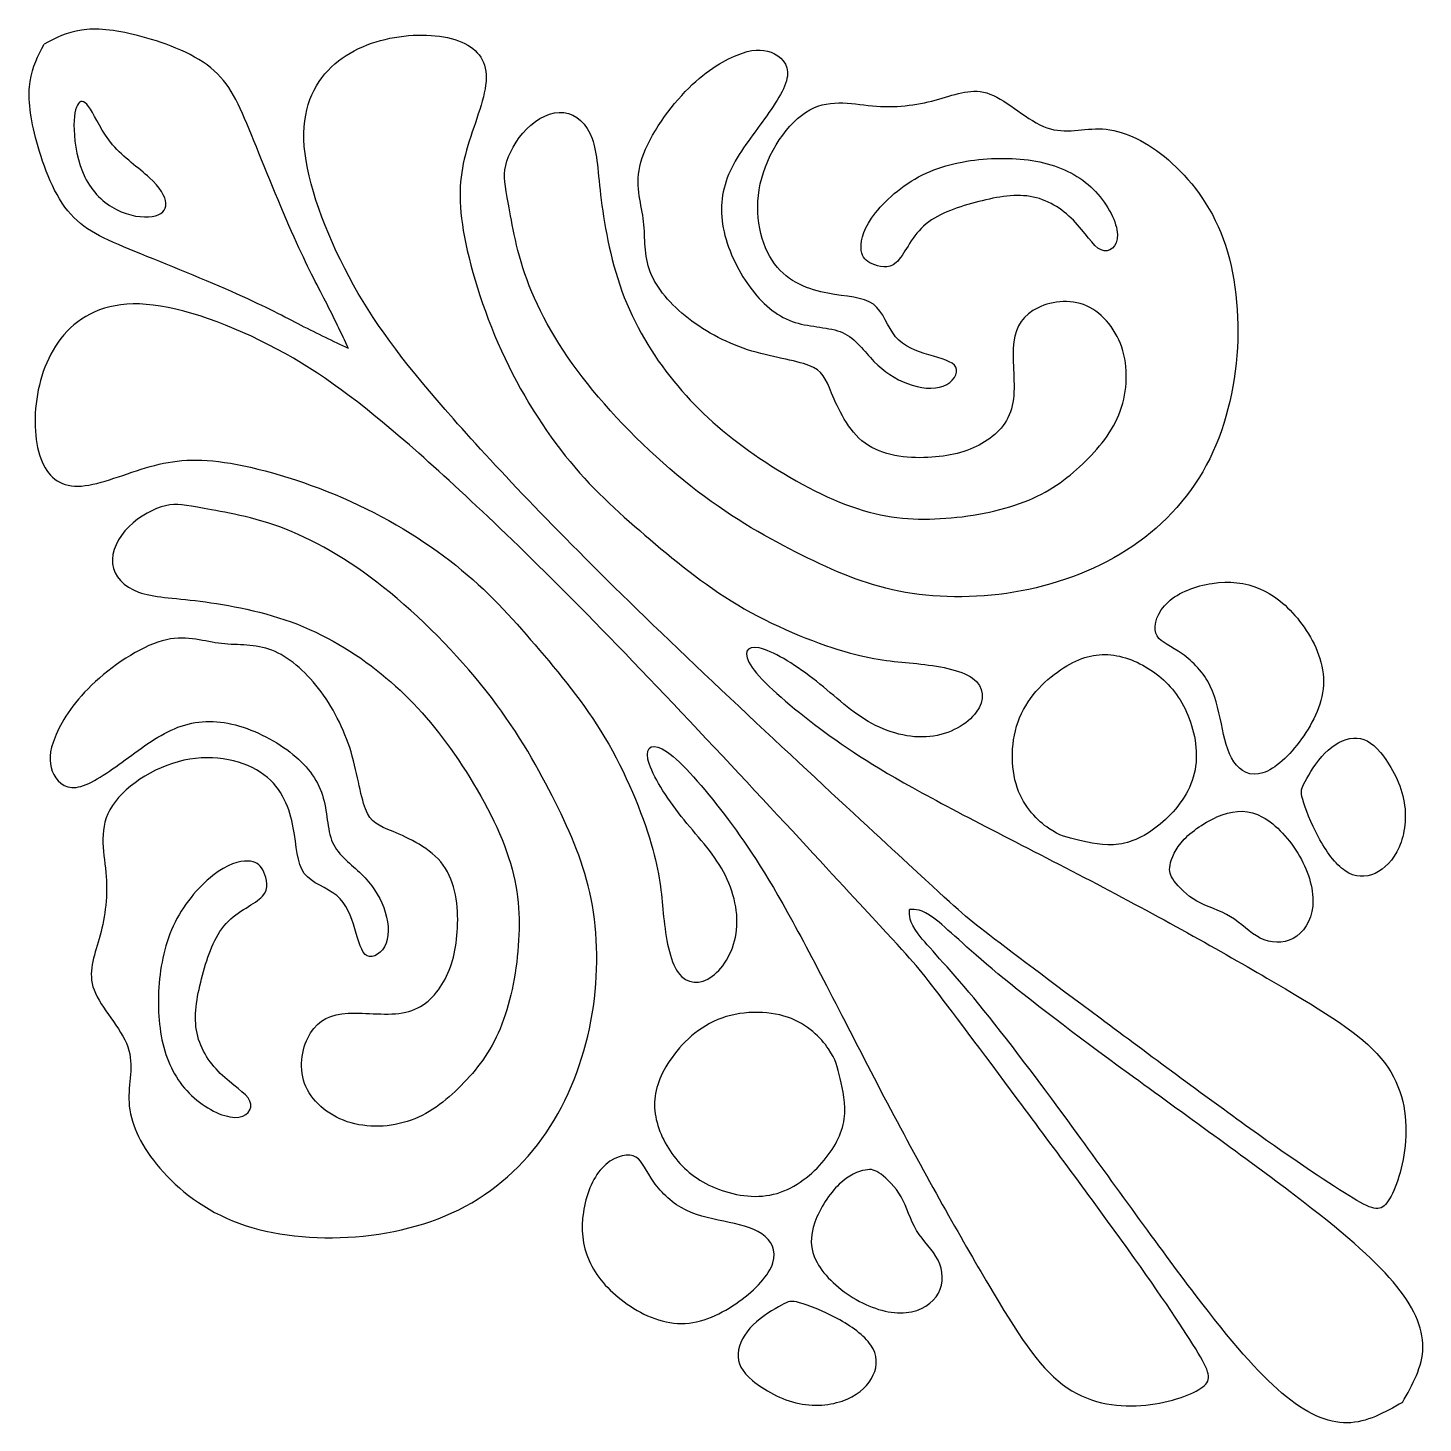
# Model space of a CAD drawing. Header units: millimetres. Extents: x 183 to 445, y 12 to 405.
# Drawn here: x 413.84 to 444.88, y 143.48 to 174.52 of the extents above; entities that cross this region are included whole.
import ezdxf

# ---------------------------------------------------------------- set-up
doc = ezdxf.new("R2010")
doc.units = ezdxf.units.MM
doc.layers.add('Default', color=7, linetype='Continuous')
doc.layers.add('DV1_Layer_1', color=7, linetype='Continuous')

# ---------------------------------------------------------------- blocks, each defined once
blk = doc.blocks.new('SE')
at = {"layer": 'DV1_Layer_1', "color": 7, "linetype": 'Continuous'}
for points, knots in [([(420.971, 167.389), (420.809, 167.732), (420.647, 168.074), (420.458, 168.444), (420.269, 168.813), (420.052, 169.209), (419.758, 169.87), (419.464, 170.53), (419.092, 171.455), (418.809, 172.146), (418.527, 172.837), (418.335, 173.293), (417.906, 173.638), (417.476, 173.984), (416.809, 174.218), (416.278, 174.353), (415.746, 174.488), (415.35, 174.524), (415.026, 174.476), (414.702, 174.428), (414.449, 174.296), (414.197, 174.164)], [0, 0, 0, 0, 0.125, 0.125, 0.125, 0.25, 0.25, 0.25, 0.375, 0.375, 0.375, 0.5, 0.5, 0.5, 0.625, 0.625, 0.625, 0.75, 0.75, 0.75, 1, 1, 1, 1]), ([(420.971, 167.389), (420.629, 167.552), (420.287, 167.714), (419.917, 167.903), (419.548, 168.092), (419.152, 168.308), (418.491, 168.603), (417.83, 168.897), (416.905, 169.269), (415.524, 169.834), (415.068, 170.026), (414.723, 170.455), (414.377, 170.885), (414.143, 171.552), (414.008, 172.083), (413.873, 172.614), (413.837, 173.011), (413.885, 173.335), (413.933, 173.659), (414.065, 173.912), (414.197, 174.164)], [0, 0, 0, 0, 0.125, 0.125, 0.125, 0.25, 0.25, 0.25, 0.375, 0.375, 0.5, 0.5, 0.5, 0.625, 0.625, 0.625, 0.75, 0.75, 0.75, 1, 1, 1, 1]), ([(435.125, 154.42), (435.659, 154.007), (436.608, 153.299), (438.784, 151.678), (440.01, 150.764), (441.025, 150.037), (442.041, 149.31), (442.847, 148.769), (443.321, 148.487), (443.796, 148.204), (443.94, 148.18), (444.103, 148.426), (444.265, 148.673), (444.445, 149.19), (444.487, 149.761), (444.529, 150.332), (444.433, 150.957), (444.019, 151.504), (443.604, 152.051), (442.871, 152.519), (440.755, 153.769), (439.373, 154.551), (437.894, 155.332), (436.416, 156.113), (434.841, 156.895), (433.723, 157.508), (432.605, 158.121), (431.944, 158.565), (431.337, 159.028), (430.73, 159.491), (430.177, 159.972), (429.949, 160.296), (429.721, 160.621), (429.817, 160.789), (430.105, 160.729), (430.394, 160.669), (430.875, 160.381), (431.301, 160.05), (431.728, 159.719), (432.101, 159.347), (432.533, 159.094), (432.966, 158.842), (433.459, 158.71), (433.904, 158.758), (434.348, 158.806), (434.745, 159.034), (434.937, 159.299), (435.13, 159.563), (435.118, 159.864), (434.853, 160.056), (434.589, 160.248), (434.072, 160.332), (433.615, 160.381), (433.158, 160.429), (432.762, 160.441), (432.112, 160.621), (431.463, 160.801), (430.562, 161.15), (429.775, 161.601), (428.988, 162.051), (428.314, 162.604), (427.683, 163.139), (427.052, 163.674), (426.463, 164.191), (425.898, 164.876), (425.333, 165.561), (424.792, 166.415), (424.372, 167.34), (423.951, 168.266), (423.65, 169.263), (423.524, 170.015), (423.398, 170.766), (423.446, 171.271), (423.596, 171.806), (423.747, 172.341), (423.999, 172.906), (424.029, 173.332), (424.059, 173.759), (423.867, 174.047), (423.488, 174.21), (423.11, 174.372), (422.545, 174.408), (421.992, 174.312), (421.439, 174.216), (420.898, 173.987), (420.129, 173.17), (419.9, 172.581), (420.002, 171.733), (420.105, 170.886), (420.537, 169.78), (421.631, 167.821), (422.292, 166.968), (423.302, 165.826), (424.312, 164.684), (425.67, 163.253), (427.57, 161.413), (429.47, 159.573), (431.912, 157.323), (433.192, 156.139), (434.473, 154.954), (434.591, 154.834), (435.125, 154.42)], [0, 0, 0, 0, 0.027778, 0.027778, 0.055556, 0.055556, 0.055556, 0.083333, 0.083333, 0.083333, 0.111111, 0.111111, 0.111111, 0.138889, 0.138889, 0.138889, 0.166667, 0.166667, 0.166667, 0.194444, 0.194444, 0.222222, 0.222222, 0.222222, 0.25, 0.25, 0.25, 0.277778, 0.277778, 0.277778, 0.305556, 0.305556, 0.305556, 0.333333, 0.333333, 0.333333, 0.361111, 0.361111, 0.361111, 0.388889, 0.388889, 0.388889, 0.416667, 0.416667, 0.416667, 0.444444, 0.444444, 0.444444, 0.472222, 0.472222, 0.472222, 0.5, 0.5, 0.5, 0.527778, 0.527778, 0.527778, 0.555556, 0.555556, 0.555556, 0.583333, 0.583333, 0.583333, 0.611111, 0.611111, 0.611111, 0.638889, 0.638889, 0.638889, 0.666667, 0.666667, 0.666667, 0.694444, 0.694444, 0.694444, 0.722222, 0.722222, 0.722222, 0.75, 0.75, 0.75, 0.777778, 0.777778, 0.777778, 0.805556, 0.805556, 0.833333, 0.833333, 0.833333, 0.861111, 0.861111, 0.888889, 0.888889, 0.888889, 0.916667, 0.916667, 0.916667, 0.944444, 0.944444, 0.944444, 1, 1, 1, 1]), ([(424.53, 170.605), (424.605, 170.182), (424.707, 169.515), (425.278, 168.056), (425.746, 167.263), (427.067, 165.654), (427.92, 164.837), (428.737, 164.212), (429.554, 163.588), (430.334, 163.155), (431.055, 162.795), (431.776, 162.435), (432.436, 162.147), (433.214, 161.993), (433.992, 161.84), (434.887, 161.822), (435.773, 161.969), (436.658, 162.117), (437.535, 162.429), (438.28, 162.903), (439.024, 163.378), (439.637, 164.014), (440.055, 164.792), (440.472, 165.57), (440.694, 166.489), (440.745, 167.404), (440.796, 168.32), (440.676, 169.233), (440.376, 169.972), (440.076, 170.711), (439.595, 171.275), (439.121, 171.66), (438.646, 172.044), (438.178, 172.248), (437.748, 172.275), (437.319, 172.302), (436.929, 172.152), (436.508, 172.302), (436.087, 172.452), (435.636, 172.902), (435.242, 173.052), (434.847, 173.202), (434.51, 173.052), (434.101, 172.938), (433.692, 172.824), (433.211, 172.745), (432.717, 172.781), (432.223, 172.817), (431.716, 172.968), (431.23, 172.698), (430.745, 172.429), (430.281, 171.738), (430.131, 171.053), (429.98, 170.368), (430.142, 169.69), (430.451, 169.272), (430.761, 168.855), (431.217, 168.699), (431.632, 168.621), (432.046, 168.543), (432.418, 168.543), (432.875, 168.206), (432.959, 167.87), (433.142, 167.651), (433.325, 167.431), (433.608, 167.329), (433.881, 167.248), (434.154, 167.167), (434.418, 167.107), (434.484, 166.975), (434.55, 166.843), (434.418, 166.639), (434.202, 166.555), (433.986, 166.471), (433.686, 166.507), (433.409, 166.609), (433.133, 166.711), (432.881, 166.879), (432.661, 167.104), (432.442, 167.329), (432.256, 167.612), (431.668, 167.876), (431.265, 167.858), (430.905, 167.972), (430.545, 168.086), (430.226, 168.332), (429.947, 168.696), (429.668, 169.059), (429.427, 169.54), (429.325, 169.99), (429.223, 170.44), (429.259, 170.861), (429.427, 171.263), (429.596, 171.666), (429.896, 172.05), (430.172, 172.428), (430.449, 172.807), (430.701, 173.179), (430.734, 173.452), (430.767, 173.725), (430.581, 173.9), (430.166, 174.062), (429.938, 174.05), (429.617, 173.921), (429.295, 173.792), (428.881, 173.545), (428.461, 173.107), (428.04, 172.668), (427.614, 172.038), (427.473, 171.536), (427.332, 171.035), (427.476, 170.663), (427.527, 170.287), (427.578, 169.912), (427.536, 169.534), (427.659, 169.164), (427.782, 168.795), (428.07, 168.435), (428.458, 168.119), (428.845, 167.804), (429.331, 167.533), (429.848, 167.365), (430.364, 167.197), (430.911, 167.131), (431.214, 167.014), (431.517, 166.897), (431.578, 166.729), (431.719, 166.396), (431.86, 166.062), (432.082, 165.564), (432.463, 165.285), (432.845, 165.005), (433.385, 164.945), (433.857, 164.966), (434.328, 164.987), (434.73, 165.089), (435.061, 165.276), (435.391, 165.462), (435.649, 165.732), (435.824, 166.507), (435.739, 167.011), (435.761, 167.398), (435.782, 167.786), (435.907, 168.056), (436.196, 168.236), (436.484, 168.417), (436.935, 168.507), (437.319, 168.369), (437.703, 168.23), (438.022, 167.864), (438.172, 167.42), (438.322, 166.975), (438.304, 166.453), (438.139, 165.999), (437.974, 165.546), (437.661, 165.161), (436.947, 164.483), (436.544, 164.188), (436.004, 163.978), (435.463, 163.768), (434.785, 163.642), (434.136, 163.606), (433.487, 163.57), (432.869, 163.624), (432.163, 163.873), (431.457, 164.122), (430.665, 164.567), (429.995, 165.032), (429.325, 165.498), (428.779, 165.984), (428.295, 166.558), (427.812, 167.131), (427.391, 167.792), (427.106, 168.528), (426.821, 169.263), (426.671, 170.074), (426.593, 170.693), (426.515, 171.311), (426.509, 171.738), (426.389, 172.062), (426.268, 172.386), (426.034, 172.608), (425.761, 172.641), (425.488, 172.675), (425.175, 172.518), (424.935, 172.278), (424.695, 172.038), (424.527, 171.714), (424.467, 171.461), (424.407, 171.209), (424.455, 171.029), (424.53, 170.605)], [0, 0, 0, 0, 0.014925, 0.014925, 0.029851, 0.029851, 0.044776, 0.044776, 0.044776, 0.059701, 0.059701, 0.059701, 0.074627, 0.074627, 0.074627, 0.089552, 0.089552, 0.089552, 0.104478, 0.104478, 0.104478, 0.119403, 0.119403, 0.119403, 0.134328, 0.134328, 0.134328, 0.149254, 0.149254, 0.149254, 0.164179, 0.164179, 0.164179, 0.179104, 0.179104, 0.179104, 0.19403, 0.19403, 0.19403, 0.208955, 0.208955, 0.208955, 0.223881, 0.223881, 0.223881, 0.238806, 0.238806, 0.238806, 0.253731, 0.253731, 0.253731, 0.268657, 0.268657, 0.268657, 0.283582, 0.283582, 0.283582, 0.298507, 0.298507, 0.298507, 0.313433, 0.313433, 0.328358, 0.328358, 0.328358, 0.343284, 0.343284, 0.343284, 0.358209, 0.358209, 0.358209, 0.373134, 0.373134, 0.373134, 0.38806, 0.38806, 0.38806, 0.402985, 0.402985, 0.402985, 0.41791, 0.41791, 0.432836, 0.432836, 0.432836, 0.447761, 0.447761, 0.447761, 0.462687, 0.462687, 0.462687, 0.477612, 0.477612, 0.477612, 0.492537, 0.492537, 0.492537, 0.507463, 0.507463, 0.507463, 0.522388, 0.522388, 0.537313, 0.537313, 0.537313, 0.552239, 0.552239, 0.552239, 0.567164, 0.567164, 0.567164, 0.58209, 0.58209, 0.58209, 0.597015, 0.597015, 0.597015, 0.61194, 0.61194, 0.61194, 0.626866, 0.626866, 0.626866, 0.641791, 0.641791, 0.641791, 0.656716, 0.656716, 0.656716, 0.671642, 0.671642, 0.671642, 0.686567, 0.686567, 0.686567, 0.701493, 0.701493, 0.701493, 0.716418, 0.716418, 0.731343, 0.731343, 0.731343, 0.746269, 0.746269, 0.746269, 0.761194, 0.761194, 0.761194, 0.776119, 0.776119, 0.776119, 0.791045, 0.791045, 0.791045, 0.80597, 0.80597, 0.820896, 0.820896, 0.820896, 0.835821, 0.835821, 0.835821, 0.850746, 0.850746, 0.850746, 0.865672, 0.865672, 0.865672, 0.880597, 0.880597, 0.880597, 0.895522, 0.895522, 0.895522, 0.910448, 0.910448, 0.910448, 0.925373, 0.925373, 0.925373, 0.940299, 0.940299, 0.940299, 0.955224, 0.955224, 0.955224, 0.970149, 0.970149, 0.970149, 1, 1, 1, 1]), ([(415.23, 172.717), (415.344, 172.536), (415.482, 172.206), (415.722, 171.924), (415.963, 171.642), (416.305, 171.407), (416.773, 170.975), (417.025, 170.578), (416.809, 170.362), (416.602, 170.329), (416.395, 170.296), (416.089, 170.338), (415.806, 170.482), (415.524, 170.626), (415.266, 170.873), (414.942, 171.533), (414.876, 171.948), (414.864, 172.254), (414.852, 172.56), (414.894, 172.759), (414.96, 172.843), (415.026, 172.927), (415.116, 172.897), (415.23, 172.717)], [0, 0, 0, 0, 0.1, 0.1, 0.1, 0.2, 0.2, 0.3, 0.4, 0.4, 0.4, 0.5, 0.5, 0.5, 0.6, 0.6, 0.7, 0.7, 0.7, 0.8, 0.8, 0.8, 1, 1, 1, 1]), ([(432.623, 169.275), (432.767, 169.209), (432.978, 169.145), (433.155, 169.305), (433.333, 169.466), (433.476, 169.851), (434.052, 170.38), (434.484, 170.524), (435.337, 170.753), (435.757, 170.837), (436.134, 170.775), (436.51, 170.713), (436.843, 170.505), (437.098, 170.243), (437.353, 169.982), (437.531, 169.668), (437.713, 169.586), (437.895, 169.504), (438.082, 169.654), (438.076, 169.924), (438.07, 170.194), (437.871, 170.584), (437.591, 170.882), (437.31, 171.18), (436.947, 171.385), (436.515, 171.502), (436.083, 171.618), (435.584, 171.645), (435.087, 171.603), (434.59, 171.56), (434.096, 171.448), (433.653, 171.208), (433.211, 170.969), (432.821, 170.602), (432.607, 170.293), (432.394, 169.984), (432.358, 169.732), (432.379, 169.571), (432.4, 169.41), (432.478, 169.341), (432.623, 169.275)], [0, 0, 0, 0, 0.066667, 0.066667, 0.066667, 0.133333, 0.133333, 0.2, 0.2, 0.266667, 0.266667, 0.266667, 0.333333, 0.333333, 0.333333, 0.4, 0.4, 0.4, 0.466667, 0.466667, 0.466667, 0.533333, 0.533333, 0.533333, 0.6, 0.6, 0.6, 0.666667, 0.666667, 0.666667, 0.733333, 0.733333, 0.733333, 0.8, 0.8, 0.8, 0.866667, 0.866667, 0.866667, 1, 1, 1, 1]), ([(433.941, 153.236), (434.354, 152.702), (435.062, 151.753), (435.872, 150.665), (436.683, 149.577), (437.596, 148.351), (438.324, 147.335), (439.051, 146.32), (439.592, 145.514), (439.874, 145.039), (440.157, 144.565), (440.181, 144.42), (439.934, 144.258), (439.688, 144.096), (439.171, 143.916), (438.6, 143.874), (438.029, 143.831), (437.404, 143.928), (436.857, 144.342), (436.31, 144.757), (435.841, 145.49), (435.216, 146.548), (434.592, 147.606), (433.81, 148.988), (433.029, 150.467), (432.247, 151.945), (431.466, 153.52), (430.853, 154.638), (430.24, 155.755), (429.795, 156.417), (429.333, 157.024), (428.87, 157.63), (428.389, 158.184), (428.065, 158.412), (427.74, 158.64), (427.572, 158.544), (427.632, 158.256), (427.692, 157.967), (427.98, 157.486), (428.311, 157.06), (428.641, 156.633), (429.014, 156.26), (429.267, 155.828), (429.519, 155.395), (429.651, 154.902), (429.603, 154.457), (429.555, 154.013), (429.327, 153.616), (429.062, 153.424), (428.798, 153.231), (428.497, 153.243), (428.305, 153.508), (428.113, 153.772), (428.029, 154.289), (427.98, 154.746), (427.932, 155.202), (427.92, 155.599), (427.74, 156.248), (427.56, 156.897), (427.211, 157.799), (426.76, 158.586), (426.31, 159.373), (425.757, 160.047), (425.222, 160.678), (424.687, 161.309), (424.17, 161.898), (423.485, 162.463), (422.8, 163.028), (421.946, 163.569), (421.021, 163.989), (420.095, 164.41), (419.097, 164.71), (418.346, 164.837), (417.595, 164.963), (417.09, 164.915), (416.555, 164.764), (416.02, 164.614), (415.455, 164.362), (415.029, 164.332), (414.602, 164.302), (414.313, 164.494), (414.151, 164.873), (413.989, 165.251), (413.953, 165.816), (414.049, 166.369), (414.145, 166.922), (414.374, 167.463), (415.191, 168.232), (415.78, 168.461), (416.627, 168.358), (417.475, 168.256), (418.581, 167.824), (419.56, 167.277), (420.54, 166.73), (421.393, 166.069), (422.535, 165.059), (423.677, 164.049), (425.108, 162.691), (426.948, 160.791), (428.788, 158.891), (431.037, 156.448), (432.222, 155.168), (433.407, 153.888), (433.527, 153.77), (433.941, 153.236)], [0, 0, 0, 0, 0.027778, 0.027778, 0.027778, 0.055556, 0.055556, 0.055556, 0.083333, 0.083333, 0.083333, 0.111111, 0.111111, 0.111111, 0.138889, 0.138889, 0.138889, 0.166667, 0.166667, 0.166667, 0.194444, 0.194444, 0.194444, 0.222222, 0.222222, 0.222222, 0.25, 0.25, 0.25, 0.277778, 0.277778, 0.277778, 0.305556, 0.305556, 0.305556, 0.333333, 0.333333, 0.333333, 0.361111, 0.361111, 0.361111, 0.388889, 0.388889, 0.388889, 0.416667, 0.416667, 0.416667, 0.444444, 0.444444, 0.444444, 0.472222, 0.472222, 0.472222, 0.5, 0.5, 0.5, 0.527778, 0.527778, 0.527778, 0.555556, 0.555556, 0.555556, 0.583333, 0.583333, 0.583333, 0.611111, 0.611111, 0.611111, 0.638889, 0.638889, 0.638889, 0.666667, 0.666667, 0.666667, 0.694444, 0.694444, 0.694444, 0.722222, 0.722222, 0.722222, 0.75, 0.75, 0.75, 0.777778, 0.777778, 0.777778, 0.805556, 0.805556, 0.833333, 0.833333, 0.833333, 0.861111, 0.861111, 0.861111, 0.888889, 0.888889, 0.888889, 0.916667, 0.916667, 0.916667, 0.944444, 0.944444, 0.944444, 1, 1, 1, 1]), ([(417.755, 163.831), (418.179, 163.756), (418.845, 163.654), (419.575, 163.369), (420.305, 163.083), (421.098, 162.615), (421.902, 161.954), (422.707, 161.294), (423.524, 160.441), (424.149, 159.624), (424.773, 158.807), (425.206, 158.027), (425.566, 157.306), (425.926, 156.585), (426.214, 155.924), (426.368, 155.147), (426.521, 154.369), (426.539, 153.474), (426.392, 152.588), (426.244, 151.702), (425.932, 150.826), (425.458, 150.081), (424.983, 149.336), (424.347, 148.724), (423.569, 148.306), (422.791, 147.889), (421.872, 147.667), (420.956, 147.616), (420.04, 147.565), (419.128, 147.685), (418.389, 147.985), (417.65, 148.285), (417.086, 148.766), (416.701, 149.24), (416.317, 149.715), (416.113, 150.183), (416.086, 150.612), (416.059, 151.042), (416.209, 151.432), (416.059, 151.853), (415.909, 152.274), (415.01, 153.176), (415.309, 153.851), (415.423, 154.26), (415.537, 154.669), (415.616, 155.149), (415.58, 155.644), (415.544, 156.137), (415.393, 156.645), (415.662, 157.13), (415.932, 157.616), (416.623, 158.08), (417.308, 158.23), (417.993, 158.381), (418.671, 158.219), (419.089, 157.909), (419.506, 157.6), (419.662, 157.144), (419.74, 156.729), (419.818, 156.315), (419.818, 155.943), (419.986, 155.714), (420.154, 155.486), (420.491, 155.402), (420.71, 155.219), (420.929, 155.036), (421.031, 154.753), (421.113, 154.48), (421.194, 154.207), (421.254, 153.943), (421.386, 153.877), (421.518, 153.811), (421.722, 153.943), (421.806, 154.159), (421.89, 154.375), (421.854, 154.675), (421.752, 154.952), (421.65, 155.228), (421.482, 155.48), (421.257, 155.699), (421.031, 155.919), (420.749, 156.105), (420.617, 156.399), (420.485, 156.693), (420.503, 157.096), (420.389, 157.456), (420.275, 157.816), (420.029, 158.135), (419.665, 158.414), (419.302, 158.693), (418.821, 158.933), (418.371, 159.036), (417.921, 159.138), (417.5, 159.102), (417.098, 158.933), (416.695, 158.765), (416.311, 158.465), (415.933, 158.189), (415.554, 157.912), (415.182, 157.66), (414.909, 157.627), (414.635, 157.594), (414.461, 157.78), (414.38, 157.987), (414.299, 158.195), (414.311, 158.423), (414.44, 158.744), (414.569, 159.066), (414.816, 159.48), (415.254, 159.9), (415.692, 160.321), (416.323, 160.747), (416.824, 160.888), (417.326, 161.029), (417.698, 160.885), (418.074, 160.834), (418.449, 160.783), (418.827, 160.825), (419.566, 160.579), (419.926, 160.291), (420.242, 159.903), (420.557, 159.516), (420.827, 159.029), (421.164, 157.996), (421.23, 157.45), (421.347, 157.147), (421.464, 156.843), (421.632, 156.783), (421.965, 156.642), (422.299, 156.501), (422.797, 156.279), (423.076, 155.898), (423.356, 155.516), (423.476, 154.435), (423.272, 153.63), (423.085, 153.3), (422.899, 152.97), (422.629, 152.712), (422.242, 152.624), (421.854, 152.537), (421.35, 152.621), (420.962, 152.6), (420.575, 152.579), (420.305, 152.453), (420.125, 152.165), (419.944, 151.877), (419.854, 151.426), (419.992, 151.042), (420.13, 150.657), (420.497, 150.339), (420.941, 150.189), (421.386, 150.039), (421.908, 150.057), (422.362, 150.222), (422.815, 150.387), (423.199, 150.7), (423.539, 151.057), (423.878, 151.414), (424.173, 151.817), (424.383, 152.357), (424.593, 152.898), (424.719, 153.576), (424.755, 154.225), (424.791, 154.873), (424.737, 155.492), (424.488, 156.198), (424.239, 156.903), (423.794, 157.696), (423.329, 158.366), (422.863, 159.036), (422.377, 159.582), (421.803, 160.066), (421.23, 160.549), (420.569, 160.969), (419.833, 161.255), (419.098, 161.54), (418.287, 161.69), (417.668, 161.768), (417.05, 161.846), (416.623, 161.852), (416.299, 161.972), (415.975, 162.092), (415.752, 162.327), (415.719, 162.6), (415.686, 162.873), (415.842, 163.185), (416.083, 163.426), (416.323, 163.666), (416.647, 163.834), (416.899, 163.894), (417.152, 163.954), (417.332, 163.906), (417.755, 163.831)], [0, 0, 0, 0, 0.014925, 0.014925, 0.014925, 0.029851, 0.029851, 0.029851, 0.044776, 0.044776, 0.044776, 0.059701, 0.059701, 0.059701, 0.074627, 0.074627, 0.074627, 0.089552, 0.089552, 0.089552, 0.104478, 0.104478, 0.104478, 0.119403, 0.119403, 0.119403, 0.134328, 0.134328, 0.134328, 0.149254, 0.149254, 0.149254, 0.164179, 0.164179, 0.164179, 0.179104, 0.179104, 0.179104, 0.19403, 0.19403, 0.19403, 0.208955, 0.223881, 0.223881, 0.223881, 0.238806, 0.238806, 0.238806, 0.253731, 0.253731, 0.253731, 0.268657, 0.268657, 0.268657, 0.283582, 0.283582, 0.283582, 0.298507, 0.298507, 0.298507, 0.313433, 0.313433, 0.313433, 0.328358, 0.328358, 0.328358, 0.343284, 0.343284, 0.343284, 0.358209, 0.358209, 0.358209, 0.373134, 0.373134, 0.373134, 0.38806, 0.38806, 0.38806, 0.402985, 0.402985, 0.402985, 0.41791, 0.41791, 0.41791, 0.432836, 0.432836, 0.432836, 0.447761, 0.447761, 0.447761, 0.462687, 0.462687, 0.462687, 0.477612, 0.477612, 0.477612, 0.492537, 0.492537, 0.492537, 0.507463, 0.507463, 0.507463, 0.522388, 0.522388, 0.522388, 0.537313, 0.537313, 0.537313, 0.552239, 0.552239, 0.552239, 0.567164, 0.567164, 0.567164, 0.58209, 0.58209, 0.58209, 0.597015, 0.597015, 0.61194, 0.61194, 0.61194, 0.626866, 0.626866, 0.641791, 0.641791, 0.641791, 0.656716, 0.656716, 0.656716, 0.671642, 0.671642, 0.671642, 0.686567, 0.701493, 0.701493, 0.701493, 0.716418, 0.716418, 0.716418, 0.731343, 0.731343, 0.731343, 0.746269, 0.746269, 0.746269, 0.761194, 0.761194, 0.761194, 0.776119, 0.776119, 0.776119, 0.791045, 0.791045, 0.791045, 0.80597, 0.80597, 0.80597, 0.820896, 0.820896, 0.820896, 0.835821, 0.835821, 0.835821, 0.850746, 0.850746, 0.850746, 0.865672, 0.865672, 0.865672, 0.880597, 0.880597, 0.880597, 0.895522, 0.895522, 0.895522, 0.910448, 0.910448, 0.910448, 0.925373, 0.925373, 0.925373, 0.940299, 0.940299, 0.940299, 0.955224, 0.955224, 0.955224, 0.970149, 0.970149, 0.970149, 1, 1, 1, 1]), ([(439.429, 160.659), (439.661, 160.507), (439.919, 160.273), (440.085, 159.987), (440.25, 159.702), (440.322, 159.366), (440.389, 159.043), (440.457, 158.72), (440.52, 158.411), (440.666, 158.196), (440.811, 157.982), (441.039, 157.861), (441.313, 157.948), (441.586, 158.036), (441.904, 158.33), (442.173, 158.704), (442.442, 159.078), (442.661, 159.531), (442.663, 159.986), (442.664, 160.441), (442.448, 160.897), (442.182, 161.259), (441.916, 161.621), (441.601, 161.888), (441.262, 162.038), (440.922, 162.189), (440.559, 162.222), (440.188, 162.166), (439.817, 162.11), (439.439, 161.966), (439.203, 161.749), (438.967, 161.531), (438.874, 161.24), (438.931, 161.059), (438.988, 160.879), (439.196, 160.81), (439.429, 160.659)], [0, 0, 0, 0, 0.076923, 0.076923, 0.076923, 0.153846, 0.153846, 0.153846, 0.230769, 0.230769, 0.230769, 0.307692, 0.307692, 0.307692, 0.384615, 0.384615, 0.384615, 0.461538, 0.461538, 0.461538, 0.538462, 0.538462, 0.538462, 0.615385, 0.615385, 0.615385, 0.692308, 0.692308, 0.692308, 0.769231, 0.769231, 0.769231, 0.846154, 0.846154, 0.846154, 1, 1, 1, 1]), ([(437.209, 156.452), (437.457, 156.393), (437.781, 156.315), (438.112, 156.363), (438.442, 156.411), (438.778, 156.585), (439.089, 156.86), (439.4, 157.135), (439.685, 157.51), (439.787, 157.936), (439.889, 158.363), (439.808, 158.84), (439.646, 159.231), (439.484, 159.621), (439.241, 159.924), (438.939, 160.154), (438.637, 160.384), (438.277, 160.54), (437.93, 160.575), (437.583, 160.609), (437.25, 160.522), (436.881, 160.288), (436.511, 160.054), (436.106, 159.672), (435.902, 159.177), (435.697, 158.681), (435.694, 158.072), (435.848, 157.621), (436.001, 157.171), (436.31, 156.879), (436.55, 156.714), (436.791, 156.549), (436.962, 156.51), (437.209, 156.452)], [0, 0, 0, 0, 0.083333, 0.083333, 0.083333, 0.166667, 0.166667, 0.166667, 0.25, 0.25, 0.25, 0.333333, 0.333333, 0.333333, 0.416667, 0.416667, 0.416667, 0.5, 0.5, 0.5, 0.583333, 0.583333, 0.583333, 0.666667, 0.666667, 0.666667, 0.75, 0.75, 0.75, 0.833333, 0.833333, 0.833333, 1, 1, 1, 1]), ([(442.199, 157.357), (442.253, 157.165), (442.382, 156.831), (442.55, 156.519), (442.718, 156.207), (442.925, 155.916), (443.364, 155.621), (443.595, 155.618), (443.808, 155.714), (444.021, 155.811), (444.217, 156.006), (444.343, 156.297), (444.469, 156.588), (444.526, 156.976), (444.443, 157.367), (444.361, 157.759), (444.138, 158.156), (443.727, 158.645), (443.538, 158.738), (443.328, 158.723), (443.118, 158.708), (442.886, 158.585), (442.693, 158.388), (442.499, 158.192), (442.343, 157.921), (442.254, 157.761), (442.166, 157.6), (442.145, 157.549), (442.199, 157.357)], [0, 0, 0, 0, 0.090909, 0.090909, 0.090909, 0.181818, 0.181818, 0.272727, 0.272727, 0.272727, 0.363636, 0.363636, 0.363636, 0.454545, 0.454545, 0.454545, 0.545455, 0.545455, 0.636364, 0.636364, 0.636364, 0.727273, 0.727273, 0.727273, 0.818182, 0.818182, 0.818182, 1, 1, 1, 1]), ([(439.343, 155.543), (439.442, 155.411), (439.616, 155.225), (439.844, 155.096), (440.073, 154.967), (440.355, 154.895), (440.592, 154.75), (440.829, 154.606), (441.021, 154.39), (441.254, 154.275), (441.487, 154.159), (441.76, 154.144), (441.985, 154.267), (442.211, 154.39), (442.388, 154.651), (442.454, 155.318), (442.343, 155.723), (442.131, 156.094), (441.919, 156.465), (441.607, 156.801), (441.307, 156.967), (441.006, 157.132), (440.718, 157.126), (440.409, 157.015), (440.1, 156.903), (439.769, 156.687), (439.564, 156.473), (439.358, 156.258), (439.277, 156.045), (439.248, 155.899), (439.22, 155.754), (439.244, 155.675), (439.343, 155.543)], [0, 0, 0, 0, 0.083333, 0.083333, 0.083333, 0.166667, 0.166667, 0.166667, 0.25, 0.25, 0.25, 0.333333, 0.333333, 0.333333, 0.416667, 0.416667, 0.5, 0.5, 0.5, 0.583333, 0.583333, 0.583333, 0.666667, 0.666667, 0.666667, 0.75, 0.75, 0.75, 0.833333, 0.833333, 0.833333, 1, 1, 1, 1]), ([(419.086, 155.738), (419.152, 155.594), (419.216, 155.383), (419.055, 155.205), (418.895, 155.028), (418.51, 154.885), (418.245, 154.597), (417.981, 154.309), (417.836, 153.877), (417.722, 153.45), (417.608, 153.024), (417.524, 152.603), (417.586, 152.227), (417.648, 151.851), (417.856, 151.518), (418.117, 151.263), (418.379, 151.008), (418.693, 150.829), (418.775, 150.648), (418.857, 150.465), (418.707, 150.279), (418.437, 150.285), (418.167, 150.291), (417.776, 150.489), (417.478, 150.77), (417.181, 151.051), (416.976, 151.414), (416.859, 151.846), (416.743, 152.277), (416.716, 152.777), (416.758, 153.274), (416.801, 153.771), (416.913, 154.265), (417.153, 154.708), (417.392, 155.15), (417.758, 155.54), (418.068, 155.753), (418.377, 155.967), (418.629, 156.003), (418.79, 155.982), (418.951, 155.961), (419.02, 155.883), (419.086, 155.738)], [0, 0, 0, 0, 0.066667, 0.066667, 0.066667, 0.133333, 0.133333, 0.133333, 0.2, 0.2, 0.2, 0.266667, 0.266667, 0.266667, 0.333333, 0.333333, 0.333333, 0.4, 0.4, 0.4, 0.466667, 0.466667, 0.466667, 0.533333, 0.533333, 0.533333, 0.6, 0.6, 0.6, 0.666667, 0.666667, 0.666667, 0.733333, 0.733333, 0.733333, 0.8, 0.8, 0.8, 0.866667, 0.866667, 0.866667, 1, 1, 1, 1]), ([(444.417, 143.944), (444.022, 143.718), (443.628, 143.493), (443.191, 143.488), (442.753, 143.483), (442.272, 143.699), (441.738, 144.15), (441.202, 144.601), (440.614, 145.286), (439.808, 146.344), (439.003, 147.402), (437.981, 148.832), (437.098, 150.04), (436.214, 151.248), (435.469, 152.234), (434.88, 152.943), (434.291, 153.652), (433.858, 154.085), (433.647, 154.366), (433.435, 154.647), (433.445, 154.777), (433.454, 154.907)], [0, 0, 0, 0, 0.125, 0.125, 0.125, 0.25, 0.25, 0.25, 0.375, 0.375, 0.375, 0.5, 0.5, 0.5, 0.625, 0.625, 0.625, 0.75, 0.75, 0.75, 1, 1, 1, 1]), ([(444.417, 143.944), (444.643, 144.339), (444.868, 144.733), (444.873, 145.17), (444.878, 145.608), (444.662, 146.089), (443.76, 147.158), (443.075, 147.747), (442.017, 148.553), (440.959, 149.358), (439.529, 150.38), (438.321, 151.263), (437.113, 152.147), (436.127, 152.892), (435.418, 153.481), (434.709, 154.07), (434.276, 154.503), (433.995, 154.714), (433.714, 154.926), (433.584, 154.916), (433.454, 154.907)], [0, 0, 0, 0, 0.125, 0.125, 0.125, 0.25, 0.25, 0.375, 0.375, 0.375, 0.5, 0.5, 0.5, 0.625, 0.625, 0.625, 0.75, 0.75, 0.75, 1, 1, 1, 1]), ([(431.909, 151.152), (431.968, 150.904), (432.046, 150.579), (431.998, 150.249), (431.95, 149.919), (431.776, 149.582), (431.501, 149.272), (431.226, 148.961), (430.851, 148.676), (430.424, 148.573), (429.998, 148.471), (429.52, 148.552), (429.13, 148.715), (428.74, 148.877), (428.436, 149.12), (428.207, 149.422), (427.977, 149.724), (427.821, 150.084), (427.786, 150.431), (427.752, 150.778), (427.839, 151.111), (428.073, 151.48), (428.307, 151.85), (428.689, 152.255), (429.184, 152.459), (429.68, 152.663), (430.289, 152.666), (430.74, 152.513), (431.19, 152.36), (431.481, 152.051), (431.647, 151.811), (431.812, 151.57), (431.851, 151.399), (431.909, 151.152)], [0, 0, 0, 0, 0.083333, 0.083333, 0.083333, 0.166667, 0.166667, 0.166667, 0.25, 0.25, 0.25, 0.333333, 0.333333, 0.333333, 0.416667, 0.416667, 0.416667, 0.5, 0.5, 0.5, 0.583333, 0.583333, 0.583333, 0.666667, 0.666667, 0.666667, 0.75, 0.75, 0.75, 0.833333, 0.833333, 0.833333, 1, 1, 1, 1]), ([(427.702, 148.932), (427.854, 148.7), (428.088, 148.441), (428.373, 148.276), (428.659, 148.111), (428.995, 148.039), (429.318, 147.972), (429.641, 147.904), (429.95, 147.841), (430.165, 147.695), (430.379, 147.55), (430.499, 147.321), (430.412, 147.048), (430.325, 146.775), (430.031, 146.456), (429.657, 146.188), (429.283, 145.919), (428.83, 145.7), (428.375, 145.698), (427.92, 145.697), (427.464, 145.913), (427.102, 146.179), (426.74, 146.445), (426.473, 146.76), (426.322, 147.099), (426.172, 147.439), (426.139, 147.802), (426.195, 148.173), (426.25, 148.543), (426.394, 148.922), (426.612, 149.158), (426.83, 149.393), (427.121, 149.486), (427.301, 149.429), (427.482, 149.372), (427.551, 149.165), (427.702, 148.932)], [0, 0, 0, 0, 0.076923, 0.076923, 0.076923, 0.153846, 0.153846, 0.153846, 0.230769, 0.230769, 0.230769, 0.307692, 0.307692, 0.307692, 0.384615, 0.384615, 0.384615, 0.461538, 0.461538, 0.461538, 0.538462, 0.538462, 0.538462, 0.615385, 0.615385, 0.615385, 0.692308, 0.692308, 0.692308, 0.769231, 0.769231, 0.769231, 0.846154, 0.846154, 0.846154, 1, 1, 1, 1]), ([(432.818, 149.018), (432.95, 148.919), (433.136, 148.745), (433.265, 148.516), (433.394, 148.288), (433.466, 148.006), (433.61, 147.769), (433.755, 147.531), (433.971, 147.339), (434.086, 147.107), (434.202, 146.874), (434.217, 146.601), (434.094, 146.376), (433.971, 146.15), (433.71, 145.973), (433.376, 145.94), (433.043, 145.907), (432.637, 146.018), (432.267, 146.23), (431.896, 146.442), (431.559, 146.754), (431.394, 147.054), (431.229, 147.354), (431.235, 147.643), (431.346, 147.952), (431.457, 148.261), (431.673, 148.592), (431.888, 148.797), (432.103, 149.003), (432.316, 149.084), (432.462, 149.113), (432.607, 149.141), (432.685, 149.117), (432.818, 149.018)], [0, 0, 0, 0, 0.083333, 0.083333, 0.083333, 0.166667, 0.166667, 0.166667, 0.25, 0.25, 0.25, 0.333333, 0.333333, 0.333333, 0.416667, 0.416667, 0.416667, 0.5, 0.5, 0.5, 0.583333, 0.583333, 0.583333, 0.666667, 0.666667, 0.666667, 0.75, 0.75, 0.75, 0.833333, 0.833333, 0.833333, 1, 1, 1, 1]), ([(431.004, 146.162), (431.196, 146.108), (431.863, 145.85), (432.445, 145.435), (432.592, 145.216), (432.74, 144.997), (432.743, 144.766), (432.646, 144.553), (432.55, 144.339), (432.355, 144.144), (432.064, 144.018), (431.773, 143.892), (431.385, 143.835), (430.993, 143.918), (430.602, 144), (430.205, 144.222), (429.961, 144.428), (429.716, 144.634), (429.623, 144.823), (429.638, 145.033), (429.653, 145.243), (429.776, 145.475), (429.972, 145.668), (430.169, 145.862), (430.439, 146.018), (430.6, 146.107), (430.761, 146.195), (430.812, 146.216), (431.004, 146.162)], [0, 0, 0, 0, 0.090909, 0.181818, 0.181818, 0.181818, 0.272727, 0.272727, 0.272727, 0.363636, 0.363636, 0.363636, 0.454545, 0.454545, 0.454545, 0.545455, 0.545455, 0.545455, 0.636364, 0.636364, 0.636364, 0.727273, 0.727273, 0.727273, 0.818182, 0.818182, 0.818182, 1, 1, 1, 1])]:
    blk.add_open_spline(points, degree=3, knots=knots, dxfattribs=at)

msp = doc.modelspace()

# ---------------------------------------------------------------- block references
at = {"layer": 'Default'}
msp.add_blockref('SE', (0, 0), dxfattribs=at)

doc.saveas('drawing.dxf')
